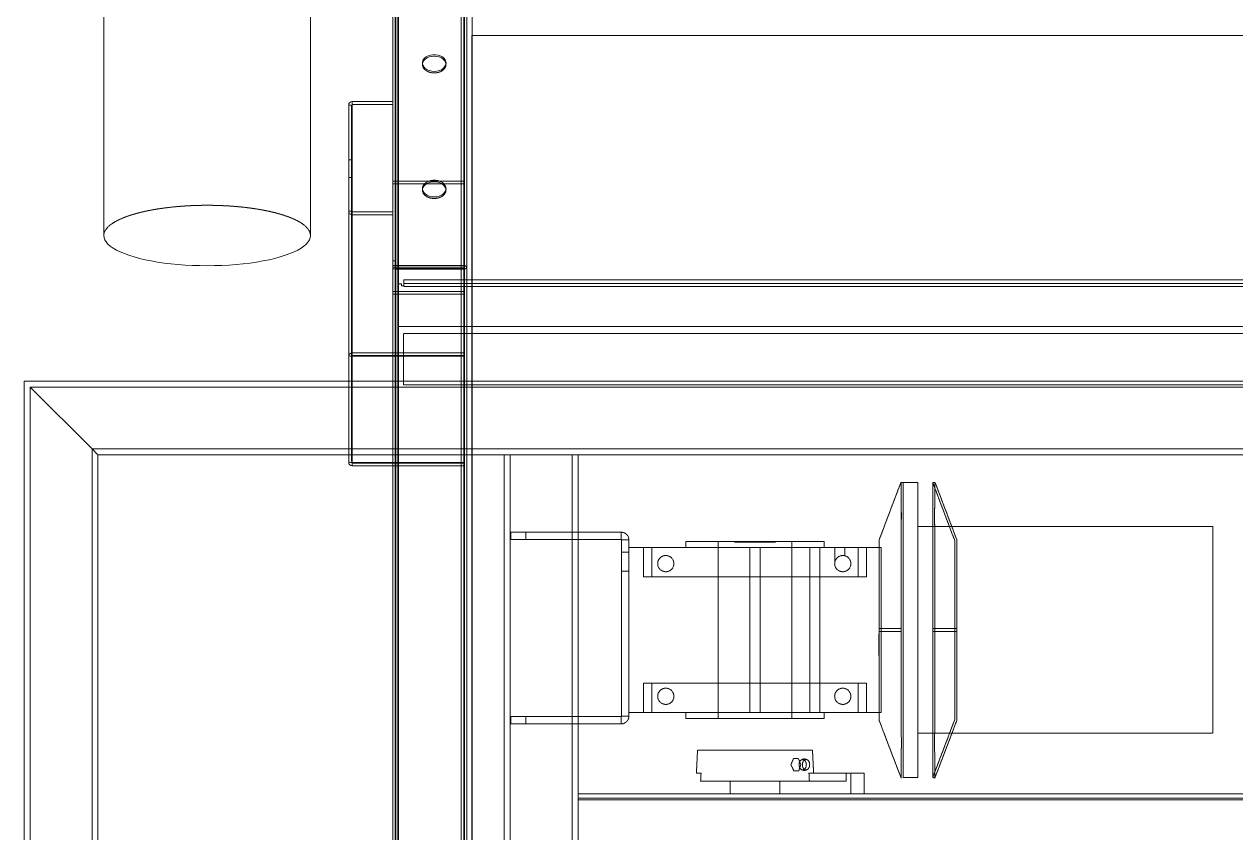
# Model space of a CAD drawing. Header units: millimetres. Extents: x 5343 to 29633, y -275 to 12336.
# Drawn here: x 20139 to 20960, y 5592 to 6140 of the extents above; entities that cross this region are included whole.
import ezdxf

# ---------------------------------------------------------------- set-up
doc = ezdxf.new("R2010")
doc.units = ezdxf.units.MM
doc.linetypes.add('HIDDEN', pattern=[0.375, 0.25, -0.125])

msp = doc.modelspace()

# ---------------------------------------------------------------- linework, layer by layer
at = {"linetype": 'Continuous', "lineweight": 15}
for p, q in [((20388.6, 5976.7), (20388.6, 6337.2)), ((20436.7, 6337.2), (20436.7, 5976.7)), ((20438.6, 6336.07), (20438.6, 5975.12)), ((20192.52, 6154.62), (20192.52, 5997.03)), ((20332.69, 5997.03), (20332.69, 6154.67)), ((20361, 6087.86), (20361, 5917.45)), ((20361, 6087.86), (20388.6, 6087.86)), ((20358.6, 6085.56), (20358.6, 5915.83)), ((20192.7, 5995.57), (20192.52, 5997.03)), ((20332.69, 5997.03), (20332.51, 5995.57)), ((20193.23, 5994.11), (20192.7, 5995.57)), ((20194.12, 5992.67), (20193.23, 5994.11)), ((20195.36, 5991.25), (20194.12, 5992.67)), ((20196.94, 5989.87), (20195.36, 5991.25)), ((20198.85, 5988.51), (20196.94, 5989.87)), ((20201.09, 5987.2), (20198.85, 5988.51)), ((20326.35, 5988.51), (20324.11, 5987.2)), ((20328.27, 5989.87), (20326.35, 5988.51)), ((20329.85, 5991.25), (20328.27, 5989.87)), ((20331.08, 5992.67), (20329.85, 5991.25)), ((20331.97, 5994.11), (20331.08, 5992.67)), ((20332.51, 5995.57), (20331.97, 5994.11)), ((20203.65, 5985.95), (20201.09, 5987.2)), ((20206.5, 5984.74), (20203.65, 5985.95)), ((20209.64, 5983.6), (20206.5, 5984.74)), ((20213.05, 5982.53), (20209.64, 5983.6)), ((20216.71, 5981.53), (20213.05, 5982.53)), ((20220.6, 5980.62), (20216.71, 5981.53)), ((20224.71, 5979.78), (20220.6, 5980.62)), ((20304.6, 5980.62), (20300.49, 5979.78)), ((20308.5, 5981.53), (20304.6, 5980.62)), ((20312.16, 5982.53), (20308.5, 5981.53)), ((20315.57, 5983.6), (20312.16, 5982.53)), ((20318.71, 5984.74), (20315.57, 5983.6)), ((20321.56, 5985.95), (20318.71, 5984.74)), ((20324.11, 5987.2), (20321.56, 5985.95)), ((20229.02, 5979.03), (20224.71, 5979.78)), ((20233.49, 5978.38), (20229.02, 5979.03)), ((20238.11, 5977.82), (20233.49, 5978.38)), ((20242.86, 5977.36), (20238.11, 5977.82)), ((20247.71, 5976.99), (20242.86, 5977.36)), ((20252.63, 5976.73), (20247.71, 5976.99)), ((20257.6, 5976.58), (20252.63, 5976.73)), ((20262.6, 5976.53), (20257.6, 5976.58)), ((20267.6, 5976.58), (20262.6, 5976.53)), ((20272.58, 5976.73), (20267.6, 5976.58)), ((20277.5, 5976.99), (20272.58, 5976.73)), ((20282.35, 5977.36), (20277.5, 5976.99)), ((20287.09, 5977.82), (20282.35, 5977.36)), ((20291.72, 5978.38), (20287.09, 5977.82)), ((20296.19, 5979.03), (20291.72, 5978.38)), ((20300.49, 5979.78), (20296.19, 5979.03)), ((20388.6, 3268.64), (20388.6, 5974.79)), ((20436.7, 5974.67), (20390.5, 5974.67)), ((20390.5, 5974.25), (20390.5, 3267.72)), ((20390.5, 5974.25), (20436.7, 5974.25)), ((20436.7, 3267.72), (20436.7, 5974.25)), ((20437.1, 5975.12), (20437.1, 5974.32)), ((20438.6, 5975.12), (20438.6, 3267.96)), ((20358.6, 5843.73), (20358.6, 5915.15)), ((20361, 5843.05), (20361, 5915.15)), ((20138.6, 5898.27), (20358.6, 5898.27)), ((20138.6, 2438.27), (20138.6, 5898.27)), ((20142.6, 2442.27), (20142.6, 5894.27)), ((20142.6, 5894.27), (20358.6, 5894.27)), ((20438.6, 5894.27), (20442.1, 5894.27)), ((20184.6, 5852.27), (20358.6, 5852.27)), ((20184.6, 5026.68), (20184.6, 5852.27)), ((20438.6, 5852.27), (20442.1, 5852.27)), ((20188.6, 5848.27), (20358.6, 5848.27)), ((20188.6, 5028.2), (20188.6, 5848.27)), ((20361, 5842.66), (20361, 5840.74)), ((20438.6, 5848.27), (20442.1, 5848.27))]:
    msp.add_line(p, q, dxfattribs=at)
at = {"linetype": 'HIDDEN', "lineweight": 0}
for p, q in [((20390.5, 5974.67), (20390.5, 6335.89)), ((20392, 3943.72), (20392, 6339.69)), ((20392.4, 3942.64), (20392.4, 6337.2)), ((20434.8, 3942.64), (20434.8, 6336.55)), ((20436.7, 5976.7), (20436.7, 6336.14)), ((20437.1, 6336.07), (20437.1, 5976.61)), ((20390.1, 6320.93), (20390.1, 5979.93)), ((21382.26, 6132.8), (20442.26, 6132.8)), ((20408.61, 6113.29), (20408.64, 6113.51)), ((20408.71, 6112.06), (20408.61, 6113.29)), ((20409.17, 6110.88), (20408.71, 6112.06)), ((20424.5, 6112.06), (20424.03, 6110.88)), ((20424.59, 6113.29), (20424.5, 6112.06)), ((20424.57, 6113.51), (20424.59, 6113.29)), ((20409.98, 6109.79), (20409.17, 6110.88)), ((20411.1, 6108.86), (20409.98, 6109.79)), ((20412.48, 6108.11), (20411.1, 6108.86)), ((20414.05, 6107.6), (20412.48, 6108.11)), ((20415.74, 6107.34), (20414.05, 6107.6)), ((20417.47, 6107.34), (20415.74, 6107.34)), ((20419.16, 6107.6), (20417.47, 6107.34)), ((20420.73, 6108.11), (20419.16, 6107.6)), ((20422.1, 6108.86), (20420.73, 6108.11)), ((20423.22, 6109.79), (20422.1, 6108.86)), ((20424.03, 6110.88), (20423.22, 6109.79)), ((20361, 6085.94), (20361, 6087.86)), ((20358.6, 6085.56), (20360.6, 6085.56)), ((20360.6, 6085.56), (20360.6, 5917.42)), ((20361, 6085.94), (20388.6, 6085.94)), ((20361, 6085.94), (20361, 5917.45)), ((20360.6, 6048.41), (20358.6, 6048.41)), ((20358.6, 6036.41), (20360.6, 6036.41)), ((20388.6, 6033.9), (20437.1, 6033.9)), ((20437.1, 6031.98), (20388.6, 6031.98)), ((20408.61, 6028.14), (20408.64, 6028.36)), ((20408.71, 6026.91), (20408.61, 6028.14)), ((20409.17, 6025.73), (20408.71, 6026.91)), ((20409.98, 6024.64), (20409.17, 6025.73)), ((20411.1, 6023.71), (20409.98, 6024.64)), ((20412.48, 6022.97), (20411.1, 6023.71)), ((20414.05, 6022.45), (20412.48, 6022.97)), ((20415.74, 6022.19), (20414.05, 6022.45)), ((20417.47, 6022.19), (20415.74, 6022.19)), ((20419.16, 6022.45), (20417.47, 6022.19)), ((20420.73, 6022.97), (20419.16, 6022.45)), ((20422.1, 6023.71), (20420.73, 6022.97)), ((20423.22, 6024.64), (20422.1, 6023.71)), ((20424.03, 6025.73), (20423.22, 6024.64)), ((20424.5, 6026.91), (20424.03, 6025.73)), ((20424.59, 6028.14), (20424.5, 6026.91)), ((20424.57, 6028.36), (20424.59, 6028.14)), ((20216.71, 6012.53), (20220.6, 6013.45)), ((20220.6, 6013.45), (20224.71, 6014.28)), ((20224.71, 6014.28), (20229.02, 6015.03)), ((20229.02, 6015.03), (20233.49, 6015.68)), ((20233.49, 6015.68), (20238.11, 6016.24)), ((20238.11, 6016.24), (20242.86, 6016.71)), ((20242.86, 6016.71), (20247.71, 6017.07)), ((20247.71, 6017.07), (20252.63, 6017.33)), ((20252.63, 6017.33), (20257.6, 6017.49)), ((20257.6, 6017.49), (20262.6, 6017.54)), ((20262.6, 6017.54), (20267.6, 6017.49)), ((20267.6, 6017.49), (20272.58, 6017.33)), ((20272.58, 6017.33), (20277.5, 6017.07)), ((20277.5, 6017.07), (20282.35, 6016.71)), ((20282.35, 6016.71), (20287.09, 6016.24)), ((20287.09, 6016.24), (20291.72, 6015.68)), ((20291.72, 6015.68), (20296.19, 6015.03)), ((20296.19, 6015.03), (20300.49, 6014.28)), ((20300.49, 6014.28), (20304.6, 6013.45)), ((20304.6, 6013.45), (20308.5, 6012.53)), ((20360.6, 6013.45), (20358.6, 6013.45)), ((20196.94, 6004.2), (20198.85, 6005.55)), ((20198.85, 6005.55), (20201.09, 6006.86)), ((20201.09, 6006.86), (20203.65, 6008.12)), ((20203.65, 6008.12), (20206.5, 6009.32)), ((20206.5, 6009.32), (20209.64, 6010.46)), ((20209.64, 6010.46), (20213.05, 6011.53)), ((20213.05, 6011.53), (20216.71, 6012.53)), ((20308.5, 6012.53), (20312.16, 6011.53)), ((20312.16, 6011.53), (20315.57, 6010.46)), ((20315.57, 6010.46), (20318.71, 6009.32)), ((20318.71, 6009.32), (20321.56, 6008.12)), ((20321.56, 6008.12), (20324.11, 6006.86)), ((20324.11, 6006.86), (20326.35, 6005.55)), ((20326.35, 6005.55), (20328.27, 6004.2)), ((20388.6, 6013.07), (20361, 6013.07)), ((20388.6, 6011.15), (20361, 6011.15)), ((20192.52, 5997.03), (20192.7, 5998.49)), ((20192.7, 5998.49), (20193.23, 5999.95)), ((20193.23, 5999.95), (20194.12, 6001.39)), ((20194.12, 6001.39), (20195.36, 6002.81)), ((20195.36, 6002.81), (20196.94, 6004.2)), ((20328.27, 6004.2), (20329.85, 6002.81)), ((20329.85, 6002.81), (20331.08, 6001.39)), ((20331.08, 6001.39), (20331.97, 5999.95)), ((20331.97, 5999.95), (20332.51, 5998.49)), ((20332.51, 5998.49), (20332.69, 5997.03)), ((20388.6, 5979.93), (20390.1, 5979.93)), ((20390.1, 5975.64), (20390.1, 5979.93)), ((20390.1, 3291.13), (20390.1, 5974.26)), ((20390.5, 5974.25), (20390.5, 3268.14)), ((20436.7, 5975.64), (20436.7, 5974.67)), ((20436.7, 5975.64), (20436.7, 5974.67)), ((20436.7, 5974.25), (20436.7, 3395.52)), ((20436.7, 3268.14), (20436.7, 5974.25)), ((20436.7, 5974.25), (20436.7, 3395.1)), ((20437.1, 5974.32), (20437.1, 3267.96)), ((20394.3, 5964.24), (20392, 5964.24)), ((20394.3, 5962.81), (20394.3, 5964.24)), ((20396, 5967), (20438.6, 5967)), ((20396, 5967), (20396, 5962.4)), ((20396, 5964.44), (21428, 5964.44)), ((20442.1, 5967), (21383.7, 5967)), ((20388.6, 5959.11), (20437.1, 5959.11)), ((20388.6, 5957.19), (20437.1, 5957.19)), ((20396, 5962.81), (20394.3, 5962.81)), ((20396, 5962.4), (20438.6, 5962.4)), ((20442.1, 5962.4), (21383.7, 5962.4)), ((20438.6, 5935.29), (20392, 5935.29)), ((21383.7, 5935.29), (20442.1, 5935.29)), ((20438.6, 5930.57), (20395.8, 5930.57)), ((20395.8, 5895.8), (20395.8, 5930.57)), ((21383.7, 5930.57), (20442.1, 5930.57)), ((20358.6, 5915.83), (20358.64, 5915.71)), ((20358.64, 5915.71), (20358.67, 5915.67)), ((20360.6, 5843.73), (20360.6, 5915.16)), ((20361, 5915.15), (20361, 5843.05)), ((20388.6, 5917.45), (20437.1, 5917.45)), ((20388.6, 5915.53), (20437.1, 5915.53)), ((20436.6, 5915.15), (20388.6, 5915.15)), ((20436.6, 5843.05), (20436.6, 5915.15)), ((20358.6, 5898.27), (21465.4, 5898.27)), ((20142.6, 5894.27), (21681.4, 5894.27)), ((20142.6, 2442.27), (20142.6, 5894.27)), ((20358.6, 5894.27), (20438.6, 5894.27)), ((20438.6, 5895.8), (20395.8, 5895.8)), ((21383.7, 5895.8), (20442.1, 5895.8)), ((20442.1, 5894.27), (21383.7, 5894.27)), ((20184.6, 5852.27), (21639.4, 5852.27)), ((20184.6, 2484.27), (20184.6, 5852.27)), ((20358.6, 5852.27), (20438.6, 5852.27)), ((20442.1, 5852.27), (21383.7, 5852.27)), ((20358.6, 5848.27), (20438.6, 5848.27)), ((20388.6, 5843.05), (20436.6, 5843.05)), ((20437.1, 5842.66), (20388.6, 5842.66)), ((20437.1, 5840.74), (20388.6, 5840.74)), ((20442.1, 5848.27), (20464.1, 5848.27)), ((20464.1, 5848.27), (20464.1, 5578.27)), ((20464.1, 5848.27), (20468.1, 5848.27)), ((20468.1, 5848.27), (20468.1, 2488.27)), ((20468.1, 5848.27), (20510.1, 5848.27)), ((20510.1, 5848.27), (20510.1, 2488.27)), ((20510.1, 5848.27), (20514.1, 5848.27)), ((20514.1, 5848.27), (21309.9, 5848.27)), ((20514.1, 5848.27), (20514.1, 5618.27)), ((20734.6, 5829.47), (20734.6, 5629.47)), ((20734.6, 5829.47), (20734.6, 5829.47)), ((20734.6, 5829.47), (20734.6, 5829.47)), ((20744.6, 5829.47), (20734.6, 5829.47)), ((20744.6, 5829.47), (20744.6, 5629.47)), ((20468.6, 5795.77), (20478.6, 5795.77)), ((20468.6, 5790.77), (20468.6, 5795.77)), ((20478.6, 5795.77), (20478.6, 5790.77)), ((20543.4, 5795.77), (20478.6, 5795.77)), ((20543.4, 5790.77), (20543.4, 5795.77)), ((20944.6, 5799.55), (20744.6, 5799.55)), ((20944.6, 5799.55), (20944.6, 5659.39)), ((20478.6, 5790.77), (20468.6, 5790.77)), ((20543.4, 5790.77), (20478.6, 5790.77)), ((20543.6, 5790.57), (20543.6, 5670.97)), ((20543.6, 5790.57), (20548.6, 5790.57)), ((20548.6, 5790.57), (20548.6, 5785.47)), ((20719.6, 5785.47), (20548.6, 5785.47)), ((20548.6, 5673.47), (20548.6, 5785.47)), ((20558.6, 5765.47), (20558.6, 5785.47)), ((20564.1, 5785.47), (20564.1, 5765.47)), ((20587.1, 5789.47), (20681.1, 5789.47)), ((20587.1, 5789.47), (20587.1, 5785.47)), ((20609.1, 5789.47), (20609.1, 5669.47)), ((20620.1, 5788.97), (20648.1, 5788.97)), ((20630.7, 5785.47), (20630.7, 5673.47)), ((20637.5, 5673.47), (20637.5, 5785.47)), ((20659.1, 5669.47), (20659.1, 5789.47)), ((20671.36, 5785.47), (20671.36, 5673.47)), ((20678.16, 5673.47), (20678.16, 5785.47)), ((20681.1, 5785.47), (20681.1, 5789.47)), ((20688.2, 5785.47), (20688.2, 5775.52)), ((20695, 5779.8), (20695, 5785.47)), ((20704.1, 5765.47), (20704.1, 5785.47)), ((20709.6, 5765.47), (20709.6, 5785.47)), ((20718.2, 5790.51), (20718.24, 5790.61)), ((20718.23, 5790.57), (20718.2, 5790.51)), ((20718.24, 5790.61), (20718.23, 5790.57)), ((20718.24, 5790.61), (20718.27, 5790.67)), ((20718.27, 5790.66), (20718.24, 5790.61)), ((20718.27, 5790.67), (20718.32, 5790.75)), ((20718.31, 5790.73), (20718.27, 5790.66)), ((20718.36, 5790.82), (20718.31, 5790.73)), ((20718.31, 5788.15), (20718.32, 5789.52)), ((20718.31, 5786.37), (20718.31, 5788.15)), ((20718.32, 5784.29), (20718.31, 5786.37)), ((20718.32, 5790.75), (20718.33, 5790.78)), ((20718.32, 5789.52), (20718.34, 5790.42)), ((20718.33, 5790.08), (20718.32, 5788.96)), ((20718.32, 5788.96), (20718.32, 5787.4)), ((20718.32, 5787.4), (20718.32, 5785.47)), ((20718.32, 5785.47), (20718.34, 5783.3)), ((20718.33, 5782.03), (20718.32, 5784.29)), ((20718.33, 5790.78), (20718.35, 5790.81)), ((20718.35, 5790.69), (20718.33, 5790.08)), ((20718.34, 5790.42), (20718.35, 5790.61)), ((20718.34, 5783.3), (20718.36, 5781)), ((20718.35, 5790.81), (20718.36, 5790.82)), ((20718.36, 5790.77), (20718.35, 5790.69)), ((20718.35, 5790.61), (20718.36, 5790.74)), ((20718.37, 5790.83), (20718.36, 5790.82)), ((20718.36, 5790.74), (20718.37, 5790.82)), ((20718.36, 5790.82), (20718.36, 5790.77)), ((20718.37, 5790.82), (20718.37, 5790.83)), ((20719.6, 5673.47), (20719.6, 5785.47)), ((20770.83, 5790.82), (20770.83, 5790.83)), ((20770.83, 5790.83), (20770.85, 5790.82)), ((20770.85, 5790.74), (20770.83, 5790.82)), ((20770.85, 5790.81), (20770.84, 5790.82)), ((20770.84, 5790.82), (20770.85, 5790.77)), ((20770.85, 5790.82), (20770.9, 5790.73)), ((20770.87, 5790.78), (20770.85, 5790.81)), ((20770.85, 5790.77), (20770.86, 5790.69)), ((20770.86, 5790.61), (20770.85, 5790.74)), ((20770.87, 5783.3), (20770.85, 5781)), ((20770.86, 5790.69), (20770.87, 5790.08)), ((20770.86, 5790.42), (20770.86, 5790.61)), ((20770.88, 5789.52), (20770.86, 5790.42)), ((20770.89, 5790.75), (20770.87, 5790.78)), ((20770.87, 5790.08), (20770.89, 5788.96)), ((20770.88, 5785.47), (20770.87, 5783.3)), ((20770.89, 5788.15), (20770.88, 5789.52)), ((20770.89, 5787.4), (20770.88, 5785.47)), ((20770.88, 5782.03), (20770.89, 5784.29)), ((20770.94, 5790.67), (20770.89, 5790.75)), ((20770.89, 5788.96), (20770.89, 5787.4)), ((20770.9, 5786.37), (20770.89, 5788.15)), ((20770.89, 5784.29), (20770.9, 5786.37)), ((20770.9, 5790.73), (20770.94, 5790.66)), ((20770.96, 5790.61), (20770.94, 5790.67)), ((20770.94, 5790.66), (20770.96, 5790.61)), ((20770.96, 5790.61), (20770.98, 5790.57)), ((20771, 5790.51), (20770.96, 5790.61)), ((20770.98, 5790.57), (20771, 5790.51)), ((20548.6, 5782.27), (20543.6, 5782.27)), ((20718.26, 5772.09), (20718.29, 5775.62)), ((20718.34, 5778.33), (20718.27, 5771.97)), ((20718.29, 5775.62), (20718.33, 5779.07)), ((20718.34, 5780.87), (20718.33, 5782.03)), ((20718.33, 5779.07), (20718.34, 5780.87)), ((20718.36, 5779.59), (20718.34, 5778.33)), ((20718.36, 5781), (20718.37, 5780.31)), ((20718.37, 5780.31), (20718.36, 5779.59)), ((20770.85, 5781), (20770.84, 5780.31)), ((20770.84, 5780.31), (20770.84, 5779.59)), ((20770.84, 5779.59), (20770.86, 5778.33)), ((20770.86, 5778.33), (20770.94, 5771.97)), ((20770.87, 5780.87), (20770.88, 5782.03)), ((20770.87, 5779.07), (20770.87, 5780.87)), ((20770.91, 5775.62), (20770.87, 5779.07)), ((20770.95, 5772.09), (20770.91, 5775.62)), ((20543.6, 5769.27), (20548.6, 5769.27)), ((20718.27, 5771.97), (20718.22, 5764.89)), ((20718.22, 5765.05), (20718.24, 5768.57)), ((20718.24, 5768.57), (20718.26, 5772.09)), ((20770.94, 5771.97), (20770.98, 5764.89)), ((20770.97, 5768.57), (20770.95, 5772.09)), ((20770.99, 5765.05), (20770.97, 5768.57)), ((20558.6, 5765.47), (20709.6, 5765.47)), ((20718.22, 5764.89), (20718.2, 5757.76)), ((20718.2, 5758.7), (20718.21, 5761.55)), ((20718.21, 5761.55), (20718.22, 5765.05)), ((20770.98, 5764.89), (20771.01, 5757.76)), ((20771, 5761.55), (20770.99, 5765.05)), ((20771, 5758.7), (20771, 5761.55)), ((20718.18, 5750.65), (20718.17, 5743.54)), ((20718.2, 5757.76), (20718.18, 5750.65)), ((20771.01, 5757.76), (20771.02, 5750.65)), ((20771.02, 5750.65), (20771.03, 5743.54)), ((20718.17, 5743.54), (20718.17, 5736.44)), ((20771.03, 5743.54), (20771.04, 5736.44)), ((20718.17, 5736.44), (20718.17, 5729.34)), ((20771.04, 5736.44), (20771.04, 5729.34)), ((20718.17, 5730.47), (20718.17, 5732.26)), ((20725.67, 5730.47), (20718.17, 5730.47)), ((20718.17, 5729.34), (20718.2, 5700.93)), ((20718.17, 5728.47), (20725.67, 5728.47)), ((20733.17, 5730.48), (20725.67, 5730.47)), ((20725.67, 5728.47), (20733.17, 5728.47)), ((20754.6, 5730.47), (20769.6, 5730.47)), ((20769.6, 5728.47), (20754.6, 5728.47)), ((20754.6, 5728.47), (20756.04, 5728.47)), ((20756.04, 5730.48), (20763.54, 5730.47)), ((20763.54, 5728.47), (20756.04, 5728.47)), ((20763.54, 5730.47), (20771.04, 5730.47)), ((20771.04, 5728.47), (20763.54, 5728.47)), ((20771.04, 5729.34), (20771.01, 5700.93)), ((20771.04, 5730.47), (20771.04, 5732.26)), ((20709.6, 5693.47), (20558.6, 5693.47)), ((20558.6, 5693.47), (20558.6, 5673.47)), ((20564.1, 5693.47), (20564.1, 5673.47)), ((20704.1, 5673.47), (20704.1, 5693.47)), ((20709.6, 5693.47), (20709.6, 5673.47)), ((20718.2, 5700.93), (20718.22, 5693.8)), ((20718.22, 5693.8), (20718.27, 5686.71)), ((20770.98, 5693.8), (20770.94, 5686.71)), ((20771.01, 5700.93), (20770.98, 5693.8)), ((20718.27, 5686.71), (20718.3, 5683.38)), ((20770.94, 5686.71), (20770.91, 5683.38)), ((20718.3, 5683.38), (20718.34, 5680.36)), ((20718.35, 5677.68), (20718.33, 5675.39)), ((20718.34, 5680.36), (20718.36, 5679.1)), ((20718.36, 5678.37), (20718.35, 5677.68)), ((20718.36, 5679.1), (20718.36, 5678.37)), ((20770.85, 5679.1), (20770.84, 5678.37)), ((20770.84, 5678.37), (20770.85, 5677.68)), ((20770.87, 5680.36), (20770.85, 5679.1)), ((20770.85, 5677.68), (20770.87, 5675.39)), ((20770.91, 5683.38), (20770.87, 5680.36)), ((20468.6, 5670.77), (20478.6, 5670.77)), ((20468.6, 5665.77), (20468.6, 5670.77)), ((20478.6, 5670.77), (20478.6, 5665.77)), ((20478.6, 5670.77), (20543.4, 5670.77)), ((20478.6, 5665.77), (20478.6, 5670.77)), ((20543.4, 5670.77), (20543.4, 5665.77)), ((20543.6, 5670.97), (20548.6, 5670.97)), ((20719.6, 5673.47), (20548.6, 5673.47)), ((20548.6, 5673.47), (20548.6, 5670.97)), ((20587.1, 5673.47), (20587.1, 5669.47)), ((20681.1, 5669.47), (20587.1, 5669.47)), ((20681.1, 5669.47), (20681.1, 5673.47)), ((20718.23, 5668.09), (20718.2, 5668.16)), ((20718.2, 5668.16), (20718.23, 5668.11)), ((20718.33, 5675.39), (20718.32, 5673.21)), ((20718.32, 5673.21), (20718.32, 5671.28)), ((20718.32, 5671.28), (20718.32, 5669.72)), ((20718.32, 5669.72), (20718.34, 5668.6)), ((20718.34, 5668.6), (20718.36, 5667.98)), ((20770.87, 5668.6), (20770.85, 5667.98)), ((20770.87, 5675.39), (20770.88, 5673.21)), ((20770.88, 5669.72), (20770.87, 5668.6)), ((20770.88, 5673.21), (20770.89, 5671.28)), ((20770.89, 5671.28), (20770.88, 5669.72)), ((20770.97, 5668.09), (20771, 5668.16)), ((20771, 5668.16), (20770.98, 5668.11)), ((20478.6, 5665.77), (20468.6, 5665.77)), ((20478.6, 5665.77), (20543.4, 5665.77)), ((20718.28, 5668), (20718.23, 5668.09)), ((20718.29, 5667.97), (20718.28, 5668)), ((20718.31, 5667.94), (20718.29, 5667.97)), ((20718.33, 5667.9), (20718.31, 5667.94)), ((20718.36, 5667.87), (20718.33, 5667.9)), ((20718.36, 5667.98), (20718.36, 5667.9)), ((20718.36, 5667.9), (20718.37, 5667.85)), ((20718.37, 5667.85), (20718.36, 5667.87)), ((20770.84, 5667.9), (20770.83, 5667.85)), ((20770.83, 5667.85), (20770.85, 5667.87)), ((20770.85, 5667.98), (20770.84, 5667.9)), ((20770.85, 5667.87), (20770.87, 5667.9)), ((20770.87, 5667.9), (20770.89, 5667.94)), ((20770.89, 5667.94), (20770.91, 5667.97)), ((20770.91, 5667.97), (20770.93, 5668)), ((20770.93, 5668), (20770.97, 5668.09)), ((20744.6, 5659.39), (20944.6, 5659.39)), ((20595.13, 5647.84), (20594.37, 5632.27)), ((20634.1, 5647.84), (20595.13, 5647.84)), ((20673.07, 5647.84), (20634.1, 5647.84)), ((20673.84, 5632.27), (20673.07, 5647.84)), ((20660.12, 5642.2), (20663.49, 5642.2)), ((20664.13, 5639.5), (20663.93, 5638.37)), ((20663.93, 5638.37), (20664, 5637.21)), ((20664, 5637.21), (20664.33, 5636.14)), ((20664.58, 5640.48), (20664.13, 5639.5)), ((20664.33, 5636.14), (20664.89, 5635.29)), ((20665.23, 5641.2), (20664.58, 5640.48)), ((20664.89, 5635.29), (20665.61, 5634.73)), ((20666.01, 5641.57), (20665.23, 5641.2)), ((20666.84, 5641.57), (20666.01, 5641.57)), ((20666.18, 5638.37), (20666.38, 5639.5)), ((20666.25, 5637.21), (20666.18, 5638.37)), ((20666.58, 5636.14), (20666.25, 5637.21)), ((20666.38, 5639.5), (20666.83, 5640.48)), ((20667.14, 5635.29), (20666.58, 5636.14)), ((20666.83, 5640.48), (20667.48, 5641.2)), ((20667.62, 5641.2), (20666.84, 5641.57)), ((20667.86, 5634.73), (20667.14, 5635.29)), ((20667.24, 5634.73), (20667.96, 5635.29)), ((20667.48, 5641.2), (20668.26, 5641.57)), ((20668.27, 5640.48), (20667.62, 5641.2)), ((20667.96, 5635.29), (20668.52, 5636.14)), ((20668.26, 5641.57), (20669.09, 5641.57)), ((20668.72, 5639.5), (20668.27, 5640.48)), ((20668.52, 5636.14), (20668.85, 5637.21)), ((20668.92, 5638.37), (20668.72, 5639.5)), ((20668.85, 5637.21), (20668.92, 5638.37)), ((20669.09, 5641.57), (20669.87, 5641.2)), ((20670.21, 5635.29), (20669.49, 5634.73)), ((20669.87, 5641.2), (20670.52, 5640.48)), ((20670.77, 5636.14), (20670.21, 5635.29)), ((20670.52, 5640.48), (20670.97, 5639.5)), ((20671.1, 5637.21), (20670.77, 5636.14)), ((20670.97, 5639.5), (20671.17, 5638.37)), ((20671.17, 5638.37), (20671.1, 5637.21)), ((20594.37, 5632.27), (20597.51, 5632.27)), ((20597.51, 5632.27), (20597.23, 5626.89)), ((20663.77, 5633.96), (20660.41, 5633.96)), ((20665.61, 5634.73), (20666.43, 5634.54)), ((20666.43, 5634.54), (20667.24, 5634.73)), ((20668.67, 5634.54), (20667.86, 5634.73)), ((20669.49, 5634.73), (20668.67, 5634.54)), ((20669.49, 5634.77), (20669.8, 5634.92)), ((20670.98, 5626.89), (20670.69, 5632.27)), ((20670.69, 5632.27), (20696, 5632.27)), ((20696, 5632.27), (20699.09, 5632.27)), ((20696, 5632.27), (20696, 5626.89)), ((20708.1, 5632.27), (20699.09, 5632.27)), ((20699.09, 5632.27), (20699.09, 5618.27)), ((20708.1, 5618.27), (20708.1, 5632.27)), ((20734.6, 5629.47), (20744.6, 5629.47)), ((20754.6, 5629.47), (20755.3, 5629.2)), ((20755.3, 5629.2), (20756, 5628.94)), ((20597.23, 5626.89), (20617.35, 5626.89)), ((20650.85, 5626.89), (20617.35, 5626.89)), ((20617.35, 5618.27), (20617.35, 5626.89)), ((20650.85, 5626.89), (20670.98, 5626.89)), ((20650.85, 5626.89), (20650.85, 5618.27)), ((20696, 5626.89), (20670.98, 5626.89)), ((20514.1, 5614.27), (20514.1, 5618.27)), ((21179.9, 5618.27), (20514.1, 5618.27)), ((21359.9, 5615.27), (20514.1, 5615.27)), ((20514.1, 5614.27), (20514.1, 5578.27)), ((21359.9, 5614.27), (20514.1, 5614.27)), ((21359.9, 5614.27), (20514.1, 5614.27))]:
    msp.add_line(p, q, dxfattribs=at)
at = {"linetype": 'Continuous', "lineweight": 0}
for p, q in [((20442.26, 6295.44), (20442.26, 2052.83)), ((20442.1, 6132.8), (20442.1, 3949.95)), ((20442.26, 6132.8), (20442.1, 6132.8)), ((20408.71, 6114.95), (20408.61, 6113.73)), ((20408.61, 6113.73), (20408.89, 6112.52)), ((20408.64, 6113.51), (20408.89, 6114.5)), ((20409.17, 6116.14), (20408.71, 6114.95)), ((20408.89, 6114.5), (20409.53, 6115.64)), ((20408.89, 6112.52), (20409.53, 6111.38)), ((20409.98, 6117.22), (20409.17, 6116.14)), ((20409.53, 6115.64), (20410.51, 6116.65)), ((20411.1, 6118.16), (20409.98, 6117.22)), ((20410.51, 6116.65), (20411.76, 6117.5)), ((20412.48, 6118.9), (20411.1, 6118.16)), ((20411.76, 6117.5), (20413.24, 6118.13)), ((20414.05, 6119.41), (20412.48, 6118.9)), ((20413.24, 6118.13), (20414.88, 6118.52)), ((20415.74, 6119.68), (20414.05, 6119.41)), ((20414.88, 6118.52), (20416.6, 6118.65)), ((20417.47, 6119.68), (20415.74, 6119.68)), ((20416.6, 6118.65), (20418.32, 6118.52)), ((20419.16, 6119.41), (20417.47, 6119.68)), ((20418.32, 6118.52), (20419.96, 6118.13)), ((20420.73, 6118.9), (20419.16, 6119.41)), ((20419.96, 6118.13), (20421.44, 6117.5)), ((20422.1, 6118.16), (20420.73, 6118.9)), ((20421.44, 6117.5), (20422.7, 6116.65)), ((20423.22, 6117.22), (20422.1, 6118.16)), ((20422.7, 6116.65), (20423.67, 6115.64)), ((20424.03, 6116.14), (20423.22, 6117.22)), ((20423.67, 6115.64), (20424.31, 6114.5)), ((20423.67, 6111.38), (20424.31, 6112.52)), ((20424.5, 6114.95), (20424.03, 6116.14)), ((20424.31, 6114.5), (20424.57, 6113.51)), ((20424.31, 6112.52), (20424.59, 6113.73)), ((20424.59, 6113.73), (20424.5, 6114.95)), ((20409.53, 6111.38), (20410.51, 6110.36)), ((20410.51, 6110.36), (20411.76, 6109.52)), ((20411.76, 6109.52), (20413.24, 6108.88)), ((20413.24, 6108.88), (20414.88, 6108.49)), ((20414.88, 6108.49), (20416.6, 6108.36)), ((20416.6, 6108.36), (20418.32, 6108.49)), ((20418.32, 6108.49), (20419.96, 6108.88)), ((20419.96, 6108.88), (20421.44, 6109.52)), ((20421.44, 6109.52), (20422.7, 6110.36)), ((20422.7, 6110.36), (20423.67, 6111.38)), ((20408.71, 6029.81), (20408.61, 6028.58)), ((20409.17, 6030.99), (20408.71, 6029.81)), ((20408.89, 6029.35), (20409.53, 6030.49)), ((20409.98, 6032.07), (20409.17, 6030.99)), ((20409.53, 6030.49), (20410.51, 6031.5)), ((20411.1, 6033.01), (20409.98, 6032.07)), ((20410.51, 6031.5), (20411.76, 6032.35)), ((20412.48, 6033.75), (20411.1, 6033.01)), ((20411.76, 6032.35), (20413.24, 6032.98)), ((20414.05, 6034.27), (20412.48, 6033.75)), ((20413.24, 6032.98), (20414.88, 6033.37)), ((20415.74, 6034.53), (20414.05, 6034.27)), ((20414.88, 6033.37), (20416.6, 6033.51)), ((20417.47, 6034.53), (20415.74, 6034.53)), ((20416.6, 6033.51), (20418.32, 6033.37)), ((20419.16, 6034.27), (20417.47, 6034.53)), ((20418.32, 6033.37), (20419.96, 6032.98)), ((20420.73, 6033.75), (20419.16, 6034.27)), ((20419.96, 6032.98), (20421.44, 6032.35)), ((20422.1, 6033.01), (20420.73, 6033.75)), ((20421.44, 6032.35), (20422.7, 6031.5)), ((20423.22, 6032.07), (20422.1, 6033.01)), ((20422.7, 6031.5), (20423.67, 6030.49)), ((20424.03, 6030.99), (20423.22, 6032.07)), ((20423.67, 6030.49), (20424.31, 6029.35)), ((20424.5, 6029.81), (20424.03, 6030.99)), ((20424.59, 6028.58), (20424.5, 6029.81)), ((20408.61, 6028.58), (20408.89, 6027.37)), ((20408.64, 6028.36), (20408.89, 6029.35)), ((20408.89, 6027.37), (20409.53, 6026.23)), ((20409.53, 6026.23), (20410.51, 6025.21)), ((20410.51, 6025.21), (20411.76, 6024.37)), ((20411.76, 6024.37), (20413.24, 6023.73)), ((20413.24, 6023.73), (20414.88, 6023.34)), ((20414.88, 6023.34), (20416.6, 6023.21)), ((20416.6, 6023.21), (20418.32, 6023.34)), ((20418.32, 6023.34), (20419.96, 6023.73)), ((20419.96, 6023.73), (20421.44, 6024.37)), ((20421.44, 6024.37), (20422.7, 6025.21)), ((20422.7, 6025.21), (20423.67, 6026.23)), ((20423.67, 6026.23), (20424.31, 6027.37)), ((20424.31, 6029.35), (20424.57, 6028.36)), ((20424.31, 6027.37), (20424.59, 6028.58)), ((20436.7, 5976.7), (20388.6, 5976.7)), ((20388.6, 5975.64), (20388.6, 5976.7)), ((20436.7, 5975.64), (20388.6, 5975.64)), ((20388.6, 5975.64), (20388.6, 5974.79)), ((20388.6, 5974.79), (20388.64, 5974.68)), ((20388.64, 5974.68), (20388.75, 5974.58)), ((20388.75, 5974.58), (20388.92, 5974.49)), ((20388.92, 5974.49), (20389.16, 5974.41)), ((20389.16, 5974.41), (20389.45, 5974.34)), ((20389.45, 5974.34), (20389.78, 5974.29)), ((20389.78, 5974.29), (20390.13, 5974.26)), ((20390.1, 5974.26), (20390.1, 5975.64)), ((20390.13, 5974.26), (20390.5, 5974.25)), ((20390.5, 5974.67), (20390.5, 5974.25)), ((20436.7, 5975.64), (20436.7, 5976.7)), ((20436.7, 5974.25), (20436.7, 5974.67)), ((20437.1, 5976.61), (20437.1, 5975.12)), ((20438.6, 5967), (20442.1, 5967)), ((20438.6, 5962.4), (20442.1, 5962.4)), ((20442.1, 5935.29), (20438.6, 5935.29)), ((20442.1, 5930.57), (20438.6, 5930.57)), ((20358.6, 5915.83), (20358.6, 5915.15)), ((20360.6, 5917.42), (20360.6, 5915.83)), ((20360.6, 5915.16), (20360.6, 5915.83)), ((20361, 5917.45), (20388.6, 5917.45)), ((20361, 5917.45), (20361, 5915.53)), ((20361, 5915.53), (20388.6, 5915.53)), ((20361, 5915.53), (20361, 5915.15)), ((20388.6, 5915.15), (20361, 5915.15)), ((20184.6, 5852.27), (20142.6, 5894.27)), ((20442.1, 5895.8), (20438.6, 5895.8)), ((20188.6, 5848.27), (20184.6, 5852.27)), ((20184.6, 5852.27), (20188.6, 5848.27)), ((20358.6, 5843.73), (20358.6, 5843.05)), ((20358.64, 5843.61), (20358.6, 5843.73)), ((20358.75, 5843.49), (20358.64, 5843.61)), ((20358.93, 5843.39), (20358.75, 5843.49)), ((20359.17, 5843.29), (20358.93, 5843.39)), ((20359.47, 5843.2), (20359.17, 5843.29)), ((20359.81, 5843.14), (20359.47, 5843.2)), ((20360.2, 5843.09), (20359.81, 5843.14)), ((20360.6, 5843.06), (20360.2, 5843.09)), ((20361, 5843.05), (20388.6, 5843.05)), ((20361, 5843.05), (20361, 5842.66)), ((20388.6, 5842.66), (20361, 5842.66)), ((20388.6, 5840.74), (20361, 5840.74))]:
    msp.add_line(p, q, dxfattribs=at)
at = {"linetype": 'HIDDEN', "lineweight": 0}
for centre in [(20573.6, 5774.47), (20693.6, 5774.47), (20573.6, 5684.47), (20693.6, 5684.47)]:
    msp.add_circle(centre, 5.5, dxfattribs=at)
at = {"linetype": 'Continuous', "lineweight": 0}
for centre, radius, start, end in [((20360.95, 6085.51), 2.35, 88.82097, 178.77033), ((20360.95, 5915.1), 2.35, 88.82097, 178.77033), ((20360.46, 5918.52), 3.37, 237.7603, 272.38041), ((20361, 5923.5), 8.35, 267.26227, 270.007), ((20360.95, 5843.1), 2.35, 181.22967, 271.17903), ((20361, 5851.4), 8.35, 267.26227, 270.007)]:
    msp.add_arc(centre, radius, start, end, dxfattribs=at)
at = {"linetype": 'HIDDEN', "lineweight": 0}
for centre, radius, start, end in [((20360.95, 6013.51), 2.35, 181.22967, 271.17903), ((20543.4, 5790.57), 5.2, 0, 90), ((20543.4, 5670.97), 5.2, 270, 0)]:
    msp.add_arc(centre, radius, start, end, dxfattribs=at)
for centre, major_axis, start_param, end_param in [((20631.74, 5640.53), (31.87, 67.25), 4.836634, 4.897086), ((20636.52, 5623.94), (-32.53, 68.64), 4.696942, 4.757083), ((20636.47, 5640.53), (-31.87, 67.25), 4.516328, 4.576781), ((20631.69, 5623.94), (32.53, 68.64), 5.017247, 5.077389)]:
    msp.add_ellipse(centre, major_axis=major_axis, ratio=0.340825, start_param=start_param, end_param=end_param, dxfattribs=at)
at = {"linetype": 'Continuous', "lineweight": 0}
for points, knots in [([(20438.6, 5975.12), (20438.6, 5975.31), (20438.55, 5975.51), (20438.36, 5975.87), (20438.22, 5976.04), (20437.87, 5976.33), (20437.66, 5976.45), (20437.2, 5976.63), (20436.95, 5976.68), (20436.7, 5976.7)], [0, 0, 0, 0, 0.25, 0.25, 0.5, 0.5, 0.75, 0.75, 1, 1, 1, 1]), ([(20436.7, 5974.25), (20436.95, 5974.28), (20437.2, 5974.32), (20437.66, 5974.43), (20437.87, 5974.49), (20438.22, 5974.65), (20438.36, 5974.74), (20438.55, 5974.92), (20438.6, 5975.02), (20438.6, 5975.12)], [0, 0, 0, 0, 0.25, 0.25, 0.5, 0.5, 0.75, 0.75, 1, 1, 1, 1]), ([(20436.7, 5974.67), (20436.81, 5974.73), (20436.91, 5974.8), (20437.06, 5974.95), (20437.1, 5975.03), (20437.1, 5975.12)], [0, 0, 0, 0, 0.5, 0.5, 1, 1, 1, 1])]:
    msp.add_open_spline(points, degree=3, knots=knots, dxfattribs=at)
at = {"linetype": 'HIDDEN', "lineweight": 0}
for points, knots in [([(20733, 5829.47), (20732.05, 5826.97), (20730.24, 5822.22), (20727.74, 5815.63), (20725.66, 5810.13), (20724.05, 5805.89), (20723.07, 5803.31), (20722.53, 5801.9), (20722.17, 5800.93), (20721.66, 5799.57), (20720.98, 5797.73), (20720.18, 5795.55), (20719.25, 5793.06), (20718.58, 5791.43), (20718.23, 5790.57)], [0, 0, 0, 0, 0.156408, 0.297488, 0.412232, 0.500726, 0.563193, 0.575384, 0.590827, 0.636212, 0.701739, 0.786121, 0.886766, 1, 1, 1, 1]), ([(20733, 5829.47), (20733, 5829.47), (20732.93, 5829.47), (20733.07, 5829.47), (20733.2, 5829.47)], [0, 0, 0, 0, 0.032322, 1, 1, 1, 1]), ([(20733.17, 5730.48), (20733.17, 5737.99), (20733.17, 5745.5), (20733.18, 5756.45), (20733.18, 5760.05), (20733.18, 5767.1), (20733.19, 5770.55), (20733.2, 5777.27), (20733.21, 5780.53), (20733.22, 5786.82), (20733.23, 5789.86), (20733.25, 5793.48), (20733.25, 5794.2), (20733.26, 5795.62), (20733.26, 5796.33), (20733.27, 5797.07), (20733.27, 5797.21), (20733.27, 5797.47), (20733.27, 5797.59), (20733.27, 5797.91), (20733.27, 5798.08), (20733.28, 5798.37), (20733.28, 5798.48), (20733.28, 5798.7), (20733.28, 5798.8), (20733.29, 5799.7), (20733.29, 5800.48), (20733.3, 5802.74), (20733.31, 5804.17), (20733.31, 5806.92), (20733.31, 5808.25), (20733.3, 5809.87), (20733.3, 5810.35), (20733.3, 5810.91), (20733.29, 5811.15), (20733.29, 5811.31), (20733.29, 5811.39), (20733.29, 5811.59), (20733.29, 5811.73), (20733.29, 5812.02), (20733.29, 5812.14), (20733.29, 5812.34), (20733.28, 5812.41), (20733.28, 5812.57), (20733.28, 5812.66), (20733.28, 5813.42), (20733.27, 5814.12), (20733.26, 5816.28), (20733.25, 5817.76), (20733.24, 5819.83), (20733.24, 5820.49), (20733.23, 5821.75), (20733.23, 5822.34), (20733.22, 5824.04), (20733.22, 5825.04), (20733.21, 5827.64), (20733.2, 5828.84), (20733.2, 5829.47)], [0, 0, 0, 0, 0.125, 0.125, 0.1875, 0.1875, 0.25, 0.25, 0.3125, 0.3125, 0.375, 0.375, 0.390625, 0.390625, 0.40625, 0.40625, 0.410156, 0.410156, 0.414062, 0.414062, 0.421875, 0.421875, 0.429687, 0.429687, 0.4375, 0.4375, 0.5, 0.5, 0.625, 0.625, 0.75, 0.75, 0.78125, 0.796875, 0.804688, 0.804688, 0.8125, 0.8125, 0.820313, 0.820313, 0.824219, 0.824219, 0.826172, 0.826172, 0.828125, 0.828125, 0.84375, 0.84375, 0.875, 0.875, 0.890625, 0.890625, 0.90625, 0.90625, 0.9375, 0.9375, 1, 1, 1, 1]), ([(20733.2, 5629.09), (20733.2, 5629.04), (20733.2, 5628.87), (20733.21, 5629.92), (20733.21, 5632.22), (20733.23, 5635.41), (20733.24, 5638.84), (20733.26, 5641.46), (20733.27, 5643.5), (20733.28, 5644.79), (20733.29, 5645.94), (20733.3, 5646.78), (20733.3, 5647.29), (20733.3, 5647.62), (20733.31, 5648.97), (20733.33, 5651.69), (20733.32, 5654.75), (20733.31, 5656.8), (20733.3, 5657.45), (20733.3, 5658.11), (20733.29, 5658.78), (20733.29, 5659.51), (20733.28, 5660.26), (20733.28, 5661.24), (20733.26, 5663.05), (20733.25, 5665.95), (20733.23, 5671.27), (20733.21, 5678.6), (20733.19, 5688.08), (20733.18, 5698.06), (20733.17, 5708.39), (20733.17, 5718.97), (20733.17, 5729.66), (20733.17, 5740.36), (20733.17, 5750.93), (20733.18, 5761.25), (20733.19, 5769.88), (20733.2, 5776.91), (20733.21, 5782.46), (20733.23, 5787.71), (20733.24, 5792.5), (20733.26, 5795.94), (20733.27, 5797.98), (20733.28, 5798.82), (20733.28, 5799.29), (20733.29, 5800.96), (20733.31, 5803.83), (20733.32, 5806.65), (20733.32, 5808.3), (20733.31, 5808.95), (20733.31, 5809.6), (20733.31, 5810.24), (20733.3, 5810.87), (20733.3, 5811.54), (20733.29, 5812.27), (20733.29, 5813.23), (20733.28, 5814.38), (20733.27, 5816.16), (20733.25, 5818.37), (20733.24, 5820.85), (20733.23, 5823.52), (20733.22, 5826.09), (20733.21, 5828.3), (20733.2, 5829.08), (20733.2, 5829.47)], [0, 0, 0, 0, 0.01338, 0.050962, 0.088506, 0.125987, 0.149562, 0.172752, 0.18136, 0.189466, 0.196924, 0.201805, 0.204071, 0.205749, 0.207417, 0.2269, 0.249697, 0.252716, 0.255752, 0.25881, 0.261893, 0.265005, 0.26862, 0.27202, 0.278098, 0.292784, 0.309022, 0.343553, 0.378403, 0.413295, 0.44822, 0.483168, 0.518126, 0.553085, 0.588032, 0.622957, 0.657849, 0.67877, 0.699674, 0.720466, 0.740341, 0.75817, 0.764248, 0.767647, 0.769377, 0.770643, 0.790229, 0.809365, 0.812796, 0.816242, 0.819708, 0.823199, 0.82672, 0.830279, 0.834462, 0.839413, 0.846959, 0.85516, 0.872939, 0.891565, 0.91028, 0.940147, 0.970058, 1, 1, 1, 1]), ([(20733.2, 5829.47), (20733.65, 5829.47), (20734, 5829.47), (20734.35, 5829.47), (20734.44, 5829.47), (20734.57, 5829.47), (20734.6, 5829.47), (20734.6, 5829.47)], [0, 0, 0, 0, 0.5, 0.5, 0.75, 0.75, 1, 1, 1, 1]), ([(20754.6, 5629.61), (20754.6, 5629.57), (20754.6, 5629.41), (20754.6, 5630.46), (20754.6, 5632.77), (20754.6, 5635.97), (20754.6, 5639.42), (20754.6, 5642.04), (20754.6, 5644.09), (20754.6, 5645.38), (20754.6, 5646.54), (20754.6, 5647.39), (20754.6, 5647.9), (20754.6, 5648.23), (20754.6, 5649.58), (20754.6, 5652.3), (20754.6, 5655.33), (20754.6, 5657.34), (20754.6, 5657.98), (20754.6, 5658.63), (20754.6, 5659.3), (20754.6, 5660.01), (20754.6, 5660.75), (20754.6, 5661.72), (20754.6, 5663.5), (20754.6, 5666.36), (20754.6, 5671.62), (20754.6, 5678.88), (20754.6, 5688.29), (20754.6, 5698.21), (20754.6, 5708.49), (20754.6, 5719.01), (20754.6, 5729.66), (20754.6, 5740.31), (20754.6, 5750.83), (20754.6, 5761.1), (20754.6, 5769.68), (20754.6, 5776.66), (20754.6, 5782.16), (20754.6, 5787.36), (20754.6, 5792.1), (20754.6, 5795.5), (20754.6, 5797.5), (20754.6, 5798.33), (20754.6, 5798.8), (20754.6, 5800.44), (20754.6, 5803.26), (20754.6, 5806.05), (20754.6, 5807.7), (20754.6, 5808.35), (20754.6, 5808.99), (20754.6, 5809.63), (20754.6, 5810.26), (20754.6, 5810.93), (20754.6, 5811.67), (20754.6, 5812.63), (20754.6, 5813.79), (20754.6, 5815.57), (20754.6, 5817.79), (20754.6, 5820.28), (20754.6, 5823.27), (20754.6, 5826.26), (20754.6, 5828.58), (20754.6, 5829.4), (20754.6, 5829.46), (20754.6, 5829.47)], [0, 0, 0, 0, 0.011953, 0.048366, 0.084737, 0.121036, 0.14386, 0.166309, 0.174637, 0.182469, 0.189659, 0.194408, 0.196598, 0.19822, 0.199832, 0.218667, 0.240705, 0.243624, 0.24656, 0.249516, 0.252497, 0.255507, 0.259001, 0.262306, 0.268193, 0.282377, 0.298095, 0.331545, 0.365315, 0.399138, 0.433003, 0.466894, 0.5008, 0.534705, 0.568597, 0.602461, 0.636285, 0.65656, 0.676813, 0.696954, 0.7162, 0.733424, 0.739311, 0.742617, 0.744287, 0.745511, 0.76445, 0.782949, 0.786266, 0.789597, 0.792948, 0.796323, 0.799728, 0.803169, 0.807212, 0.812028, 0.819303, 0.827228, 0.844434, 0.862466, 0.880586, 0.916884, 0.953256, 0.989669, 1, 1, 1, 1]), ([(20754.6, 5829.47), (20754.61, 5829.47), (20754.64, 5829.47), (20754.76, 5829.47), (20754.85, 5829.47), (20755.21, 5829.47), (20755.56, 5829.47), (20756, 5829.47)], [0, 0, 0, 0, 0.25, 0.25, 0.5, 0.5, 1, 1, 1, 1]), ([(20769.6, 5789.98), (20769.27, 5790.78), (20768.67, 5792.25), (20767.93, 5794.21), (20767.4, 5795.65), (20767.05, 5796.61), (20766.8, 5797.29), (20766.58, 5797.88), (20766.24, 5798.78), (20765.61, 5800.43), (20764.58, 5803.16), (20763.22, 5806.75), (20761.52, 5811.23), (20759.5, 5816.55), (20757.16, 5822.73), (20755.49, 5827.13), (20754.6, 5829.47)], [0, 0, 0, 0, 0.113498, 0.206804, 0.255754, 0.293096, 0.318356, 0.32995, 0.341239, 0.383768, 0.440543, 0.517558, 0.611899, 0.723716, 0.853073, 1, 1, 1, 1]), ([(20756, 5629.08), (20756, 5629.04), (20756, 5628.88), (20756, 5629.93), (20755.99, 5632.22), (20755.98, 5635.41), (20755.96, 5638.84), (20755.95, 5641.46), (20755.93, 5643.5), (20755.92, 5644.79), (20755.92, 5645.94), (20755.91, 5646.78), (20755.91, 5647.29), (20755.9, 5647.62), (20755.89, 5648.97), (20755.88, 5651.69), (20755.89, 5654.75), (20755.9, 5656.8), (20755.9, 5657.45), (20755.91, 5658.11), (20755.91, 5658.78), (20755.92, 5659.51), (20755.92, 5660.26), (20755.93, 5661.24), (20755.94, 5663.05), (20755.96, 5665.95), (20755.98, 5671.27), (20756, 5678.6), (20756.02, 5688.08), (20756.03, 5698.06), (20756.03, 5708.39), (20756.04, 5718.97), (20756.04, 5729.66), (20756.04, 5740.36), (20756.03, 5750.93), (20756.03, 5761.25), (20756.02, 5769.88), (20756.01, 5776.91), (20755.99, 5782.46), (20755.98, 5787.71), (20755.96, 5792.5), (20755.94, 5795.94), (20755.93, 5797.98), (20755.93, 5798.82), (20755.92, 5799.29), (20755.91, 5800.96), (20755.89, 5803.83), (20755.89, 5806.64), (20755.89, 5808.3), (20755.89, 5808.95), (20755.89, 5809.6), (20755.9, 5810.24), (20755.9, 5810.87), (20755.91, 5811.54), (20755.91, 5812.27), (20755.92, 5813.23), (20755.93, 5814.38), (20755.94, 5816.16), (20755.95, 5818.37), (20755.97, 5820.85), (20755.98, 5823.52), (20755.99, 5826.09), (20756, 5828.3), (20756, 5829.08), (20756, 5829.47)], [0, 0, 0, 0, 0.012335, 0.049957, 0.087541, 0.125061, 0.148663, 0.171876, 0.180493, 0.188607, 0.196073, 0.20096, 0.203228, 0.204908, 0.206577, 0.226081, 0.248902, 0.251924, 0.254963, 0.258024, 0.261111, 0.264227, 0.267846, 0.271249, 0.277334, 0.292036, 0.30829, 0.342858, 0.377745, 0.412674, 0.447636, 0.48262, 0.517616, 0.552611, 0.587596, 0.622557, 0.657486, 0.67843, 0.699356, 0.72017, 0.740065, 0.757913, 0.763998, 0.767401, 0.769132, 0.7704, 0.790006, 0.809163, 0.812597, 0.816046, 0.819515, 0.82301, 0.826536, 0.830099, 0.834286, 0.839243, 0.846797, 0.855006, 0.872804, 0.891449, 0.910185, 0.940083, 0.970026, 1, 1, 1, 1]), ([(20756.04, 5730.48), (20756.04, 5737.99), (20756.04, 5745.5), (20756.03, 5756.45), (20756.03, 5760.05), (20756.02, 5767.1), (20756.02, 5770.55), (20756.01, 5777.27), (20756, 5780.53), (20755.98, 5786.82), (20755.97, 5789.86), (20755.96, 5793.48), (20755.95, 5794.2), (20755.95, 5795.62), (20755.94, 5796.33), (20755.94, 5797.07), (20755.94, 5797.21), (20755.93, 5797.47), (20755.93, 5797.59), (20755.93, 5797.91), (20755.93, 5798.08), (20755.93, 5798.37), (20755.93, 5798.48), (20755.93, 5798.7), (20755.93, 5798.8), (20755.92, 5799.7), (20755.92, 5800.48), (20755.9, 5802.74), (20755.9, 5804.17), (20755.89, 5806.92), (20755.9, 5808.25), (20755.9, 5809.87), (20755.91, 5810.35), (20755.91, 5810.91), (20755.91, 5811.15), (20755.91, 5811.31), (20755.91, 5811.39), (20755.91, 5811.59), (20755.92, 5811.73), (20755.92, 5812.02), (20755.92, 5812.14), (20755.92, 5812.34), (20755.92, 5812.41), (20755.92, 5812.57), (20755.92, 5812.66), (20755.93, 5813.42), (20755.93, 5814.12), (20755.95, 5816.28), (20755.95, 5817.76), (20755.96, 5819.83), (20755.97, 5820.49), (20755.97, 5821.75), (20755.98, 5822.34), (20755.98, 5824.04), (20755.99, 5825.04), (20756, 5827.64), (20756, 5828.84), (20756, 5829.47)], [0, 0, 0, 0, 0.125, 0.125, 0.1875, 0.1875, 0.25, 0.25, 0.3125, 0.3125, 0.375, 0.375, 0.390625, 0.390625, 0.40625, 0.40625, 0.410156, 0.410156, 0.414063, 0.414063, 0.421875, 0.421875, 0.429688, 0.429688, 0.4375, 0.4375, 0.5, 0.5, 0.625, 0.625, 0.75, 0.75, 0.78125, 0.796875, 0.804688, 0.804688, 0.8125, 0.8125, 0.820313, 0.820313, 0.824219, 0.824219, 0.826172, 0.826172, 0.828125, 0.828125, 0.84375, 0.84375, 0.875, 0.875, 0.890625, 0.890625, 0.90625, 0.90625, 0.9375, 0.9375, 1, 1, 1, 1]), ([(20770.98, 5790.57), (20770.65, 5791.36), (20770.06, 5792.81), (20769.33, 5794.76), (20768.8, 5796.19), (20768.45, 5797.15), (20768.2, 5797.83), (20767.98, 5798.41), (20767.64, 5799.31), (20767.01, 5800.97), (20765.98, 5803.7), (20764.62, 5807.28), (20762.93, 5811.76), (20760.91, 5817.09), (20758.63, 5823.08), (20757.03, 5827.31), (20756.21, 5829.47)], [0, 0, 0, 0, 0.1143367, 0.2085635, 0.2580563, 0.2958336, 0.3213927, 0.3331215, 0.3445415, 0.3875663, 0.4450124, 0.5229487, 0.6184253, 0.7315929, 0.8625151, 1, 1, 1, 1]), ([(20769.6, 5668.71), (20769.6, 5668.71), (20769.6, 5668.71), (20769.6, 5668.71), (20769.6, 5668.71), (20769.6, 5668.71), (20769.6, 5668.71), (20769.6, 5668.71), (20769.6, 5668.71), (20769.6, 5668.71), (20769.6, 5668.71), (20769.6, 5668.75), (20769.6, 5669.34), (20769.6, 5671.44), (20769.6, 5674.64), (20769.6, 5677.2), (20769.6, 5678.46), (20769.6, 5682.95), (20769.6, 5691.43), (20769.6, 5704.09), (20769.6, 5716.73), (20769.6, 5729.34), (20769.6, 5741.96), (20769.6, 5754.59), (20769.6, 5767.26), (20769.6, 5775.73), (20769.6, 5780.23), (20769.6, 5781.49), (20769.6, 5784.05), (20769.6, 5787.24), (20769.6, 5789.35), (20769.6, 5789.93), (20769.6, 5789.98), (20769.6, 5789.98), (20769.6, 5789.98), (20769.6, 5789.98), (20769.6, 5789.98), (20769.6, 5789.98), (20769.6, 5789.98), (20769.6, 5789.98), (20769.6, 5789.98), (20769.6, 5789.98), (20769.6, 5789.98)], [0.2226562, 0.2226562, 0.2226562, 0.2226562, 0.2361111, 0.25, 0.2638889, 0.2777778, 0.2916667, 0.3055556, 0.3194444, 0.3333333, 0.3333333, 0.3388889, 0.3611111, 0.3888889, 0.4166667, 0.4388889, 0.4444444, 0.4444444, 0.4583333, 0.4722222, 0.4861111, 0.5, 0.5138889, 0.5277778, 0.5416667, 0.5555556, 0.5555556, 0.5611111, 0.5833333, 0.6111111, 0.6388889, 0.6611111, 0.6666667, 0.6666667, 0.6805556, 0.6944444, 0.7083333, 0.7222222, 0.7361111, 0.75, 0.7638889, 0.7773437, 0.7773437, 0.7773437, 0.7773437]), ([(20688.29, 5775.87), (20688.26, 5775.76), (20688.22, 5775.61), (20688.2, 5775.51), (20688.2, 5775.52), (20688.2, 5775.52)], [0, 0, 0, 0, 0.591965, 0.927528, 1, 1, 1, 1]), ([(20693.93, 5779.95), (20693.72, 5779.96), (20693.24, 5779.98), (20692.53, 5779.91), (20692.12, 5779.75), (20692.04, 5779.73)], [0, 0, 0, 0, 0.393519, 0.891218, 1, 1, 1, 1]), ([(20718.2, 5701.38), (20718.19, 5702.24), (20718.16, 5711.27), (20718.16, 5720.3), (20718.17, 5728.47)], [0, 0, 0, 0, 0.094703, 1, 1, 1, 1]), ([(20771.01, 5701.38), (20771.01, 5702.24), (20771.04, 5711.27), (20771.04, 5720.3), (20771.04, 5728.47)], [0, 0, 0, 0, 0.094703, 1, 1, 1, 1]), ([(20754.6, 5629.47), (20755.62, 5632.13), (20757.49, 5637.03), (20760.06, 5643.75), (20762.15, 5649.22), (20763.76, 5653.43), (20764.74, 5655.99), (20765.27, 5657.39), (20765.64, 5658.36), (20766.14, 5659.7), (20766.82, 5661.53), (20767.63, 5663.71), (20768.56, 5666.2), (20769.24, 5667.84), (20769.6, 5668.71)], [0, 0, 0, 0, 0.166075, 0.30602, 0.419879, 0.507748, 0.569875, 0.582034, 0.597415, 0.642325, 0.706831, 0.789724, 0.888583, 1, 1, 1, 1]), ([(20718.23, 5668.11), (20718.55, 5667.32), (20719.15, 5665.88), (20719.88, 5663.95), (20720.41, 5662.53), (20720.76, 5661.58), (20721.01, 5660.9), (20721.23, 5660.32), (20721.57, 5659.43), (20722.19, 5657.79), (20723.22, 5655.08), (20724.58, 5651.51), (20726.28, 5647.06), (20728.3, 5641.77), (20730.64, 5635.63), (20732.31, 5631.26), (20733.2, 5628.94)], [0, 0, 0, 0, 0.111721, 0.203873, 0.252346, 0.289424, 0.314616, 0.326262, 0.337624, 0.380426, 0.437546, 0.515008, 0.609876, 0.722297, 0.852331, 1, 1, 1, 1]), ([(20718.23, 5668.1), (20718.24, 5668.08), (20718.26, 5668.03), (20718.32, 5667.93), (20718.35, 5667.88), (20718.37, 5667.84), (20718.37, 5667.85), (20718.37, 5667.86)], [0, 0, 0, 0, 0.539529, 0.813577, 0.934116, 0.981632, 1, 1, 1, 1]), ([(20756, 5628.94), (20757.02, 5631.6), (20758.89, 5636.5), (20761.46, 5643.22), (20763.55, 5648.68), (20765.16, 5652.89), (20766.14, 5655.46), (20766.67, 5656.86), (20767.04, 5657.82), (20767.54, 5659.17), (20768.22, 5660.99), (20769.02, 5663.16), (20769.95, 5665.64), (20770.62, 5667.25), (20770.98, 5668.11)], [0, 0, 0, 0, 0.166209, 0.3062671, 0.4202184, 0.5081564, 0.5703311, 0.5824997, 0.5978984, 0.6428687, 0.7074397, 0.7903402, 0.8890497, 1, 1, 1, 1]), ([(20770.98, 5668.1), (20770.96, 5668.08), (20770.95, 5668.04), (20770.89, 5667.93), (20770.85, 5667.88), (20770.83, 5667.84), (20770.83, 5667.85), (20770.83, 5667.85)], [0, 0, 0, 0, 0.543238, 0.819169, 0.940537, 0.98838, 1, 1, 1, 1]), ([(20669.8, 5641.24), (20669.53, 5641.41), (20668.92, 5641.78), (20667.8, 5642.01), (20666.49, 5641.92), (20665.71, 5641.47), (20665.3, 5641.24)], [0, 0, 0, 0, 0.202341, 0.439731, 0.708356, 1, 1, 1, 1]), ([(20665.3, 5634.92), (20665.57, 5634.75), (20666.18, 5634.38), (20667.3, 5634.16), (20668.39, 5634.2), (20669, 5634.53), (20669.22, 5634.64)], [0, 0, 0, 0, 0.234027, 0.508591, 0.819281, 1, 1, 1, 1])]:
    msp.add_open_spline(points, degree=3, knots=knots, dxfattribs=at)
msp.add_open_spline([(20756, 5829.47), (20755.75, 5829.47), (20755.52, 5829.47), (20755.33, 5829.47)], degree=3, dxfattribs=at)

doc.saveas('drawing.dxf')
